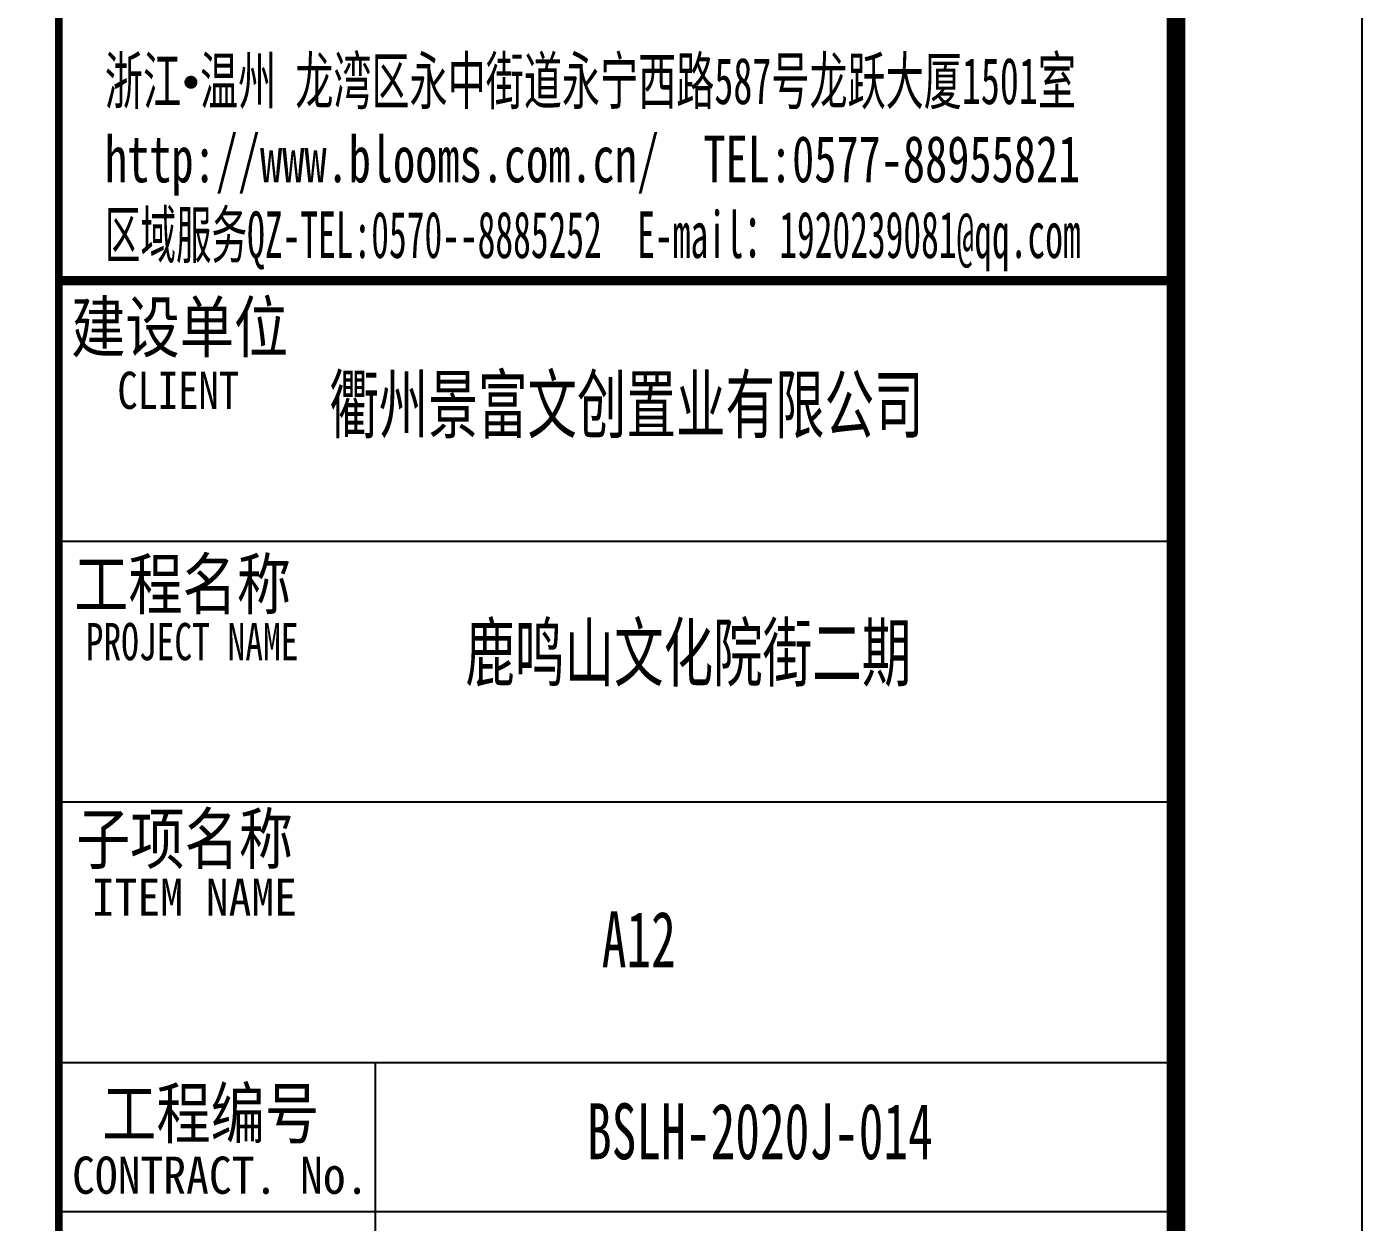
# Model space of a CAD drawing. Extents: x -24961 to 905641, y -154323 to 635957.
# Drawn here: x 454938 to 462111, y -133082 to -126659 of the extents above; entities that cross this region are included whole.
import ezdxf
from ezdxf.enums import TextEntityAlignment as Align

# ---------------------------------------------------------------- set-up
doc = ezdxf.new("R2010")
doc.units = 0
doc.header["$LTSCALE"] = 1000
doc.header["$MEASUREMENT"] = 0
doc.layers.add('PUB_TEXT', color=7, linetype='Continuous')
doc.layers.add('图框', color=146, linetype='Continuous')
doc.styles.add('-宋体', font='SimSun.ttf', dxfattribs={"width": 0.8})
doc.styles.add('zabrd', font='SimSun.ttf', dxfattribs={"width": 0.8})

# ---------------------------------------------------------------- blocks, each defined once
blk = doc.blocks.new('3R2RT34')
at = {"color": 143}
for p, q in [((1882901.1, 182076.3), (1882901.1, 152576.3)), ((1888901.1, 152576.3), (1888901.1, 182076.3))]:
    blk.add_line(p, q, dxfattribs=at)
blk.add_lwpolyline([(1805801.1, 151576.3), (1889901.1, 151576.3), (1889901.1, 210976.3), (1805801.1, 210976.3)], close=True, dxfattribs=at)
at = {"color": 143, "const_width": 100}
blk.add_lwpolyline([(1808301.1, 152576.3), (1888901.1, 152576.3), (1888901.1, 209976.3), (1808301.1, 209976.3)], close=True, dxfattribs=at)
at = {"color": 143, "const_width": 40}
blk.add_lwpolyline([(1882901.1, 152576.3), (1882901.1, 209976.3)], dxfattribs=at)
at = {"layer": '图框'}
for p, q in [((1882901.1, 176476.3), (1888901.1, 176476.3)), ((1882901.1, 175076.3), (1888901.1, 175076.3)), ((1882901.1, 173676.3), (1888901.1, 173676.3)), ((1884601.1, 165676.3), (1884601.1, 173676.3)), ((1882901.1, 172876.3), (1888901.1, 172876.3))]:
    blk.add_line(p, q, dxfattribs=at)
at = {"layer": '图框', "const_width": 35, "elevation": 100}
blk.add_lwpolyline([(1883627.9, 178942.3, 1), (1883592.9, 178942.3, 1)], format="xyb", close=True, dxfattribs=at)
at = {"layer": '图框', "const_width": 50}
blk.add_lwpolyline([(1882901.1, 177876.3), (1888901.1, 177876.3)], dxfattribs=at)
at = {"layer": 'PUB_TEXT', "style": 'zabrd', "width": 0.65}
for s, p in [('衢州景富文创置业有限公司', (1884353.6, 177061.9)), ('BSLH-2020J-014', (1885737.6, 173156.6))]:
    blk.add_text(s, height=300, dxfattribs=at).set_placement(p)
blk.add_text('鹿鸣山文化院街二期', height=300, dxfattribs=at).set_placement((1886281.7, 175884.9), align=Align.MIDDLE)
blk.add_text('A12', height=300, dxfattribs=at).set_placement((1885816.7, 174097.6), align=Align.BOTTOM_LEFT)
at = {"layer": '图框', "style": '-宋体'}
for s, height, width, p in [('浙江 温州 龙湾区永中街道永宁西路587号龙跃大厦1501室', 250, 0.6, (1883148.4, 178824.9)), ('http://www.blooms.com.cn/  TEL:0577-88955821', 250, 0.7, (1883148.4, 178404.9)), ('区域服务QZ-TEL:0570--8885252  E-mail：1920239081@qq.com', 250, 0.56, (1883148.4, 177998.2)), ('建设单位', 267, 0.8, (1882967.4, 177493.5)), ('CLIENT', 200, 0.8, (1883215.6, 177187.3)), ('工程名称', 267, 0.8, (1882983.3, 176112.7)), ('子项名称', 267, 0.8, (1882993.7, 174744.3)), ('工程编号', 266.87, 0.8, (1883134.2, 173269.5)), ('CONTRACT. No.', 200, 0.9, (1882972.3, 172970.7))]:
    blk.add_text(s, height=height, dxfattribs=dict(at, width=width)).set_placement(p)
for s, width, p in [('PROJECT NAME', 0.7, (1883616.8, 175837.4)), ('ITEM NAME', 0.9, (1883629.3, 174464.3))]:
    blk.add_text(s, height=200, dxfattribs=dict(at, width=width)).set_placement(p, align=Align.CENTER)

msp = doc.modelspace()

# ---------------------------------------------------------------- block references
msp.add_blockref('3R2RT34', (-1427790.1, -305899.5))

doc.saveas('drawing.dxf')
